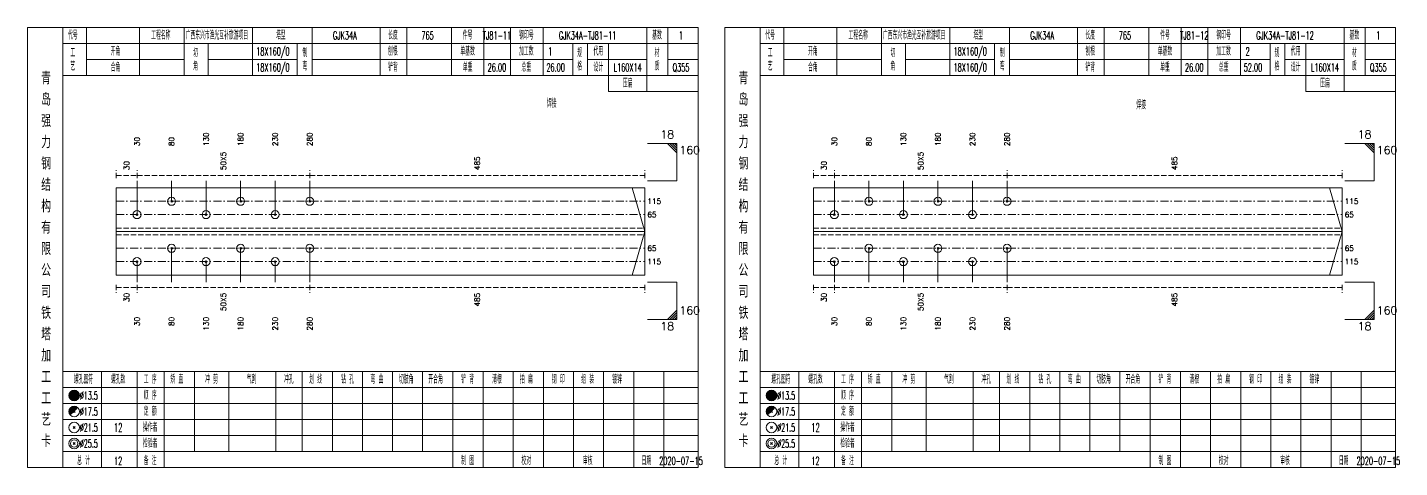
# Model space of a CAD drawing. Extents: x 0 to 2606, y -377 to 6479.
# Drawn here: x 2091 to 2606, y 175 to 340 of the extents above; entities that cross this region are included whole.
import ezdxf
from ezdxf.enums import TextEntityAlignment as Align

# ---------------------------------------------------------------- set-up
doc = ezdxf.new("R2010")
doc.units = 0
doc.header["$MEASUREMENT"] = 0
doc.linetypes.add('一点画线', pattern=[5.2, 3, -1, 0.2, -1])
doc.linetypes.add('虚线', pattern=[2.75, 2, -0.75])
doc.layers.get('0').update_dxf_attribs({"linetype": 'CONTINUOUS', "lineweight": 25})
doc.layers.add('1', color=7, linetype='CONTINUOUS', lineweight=25)
doc.layers.add('4', color=7, linetype='CONTINUOUS', lineweight=25)
doc.styles.get("Standard").update_dxf_attribs({"font": 'simplex.shx', "width": 0.7, "height": 3, "bigfont": 'gbhzfs.shx'})

msp = doc.modelspace()

# ---------------------------------------------------------------- linework, layer by layer
at = {"color": 7, "linetype": 'Continuous', "lineweight": 13}
for p, q in [((2334.6, 296.5), (2323.6, 296.5)), ((2331.1, 296.5), (2334.6, 293)), ((2331.98, 296.5), (2334.6, 293.88)), ((2332.85, 296.5), (2334.6, 294.75)), ((2333.73, 296.5), (2334.6, 295.62)), ((2334.6, 282.5), (2334.6, 296.5)), ((2596, 296.5), (2585, 296.5)), ((2592.5, 296.5), (2596, 293)), ((2593.38, 296.5), (2596, 293.88)), ((2594.25, 296.5), (2596, 294.75)), ((2595.12, 296.5), (2596, 295.62)), ((2596, 282.5), (2596, 296.5)), ((2132.27, 269.81), (2132.27, 282.5)), ((2145.22, 274.81), (2145.22, 282.5)), ((2158.16, 269.81), (2158.16, 282.5)), ((2171.11, 274.81), (2171.11, 282.5)), ((2184.06, 269.81), (2184.06, 282.5)), ((2197.01, 274.81), (2197.01, 282.5)), ((2322.6, 263.5), (2317.94, 279.81)), ((2334.6, 282.5), (2323.6, 282.5)), ((2393.67, 269.81), (2393.67, 282.5)), ((2406.62, 274.81), (2406.62, 282.5)), ((2419.56, 269.81), (2419.56, 282.5)), ((2432.51, 274.81), (2432.51, 282.5)), ((2445.46, 269.81), (2445.46, 282.5)), ((2458.41, 274.81), (2458.41, 282.5)), ((2584, 263.5), (2579.34, 279.81)), ((2596, 282.5), (2585, 282.5)), ((2144.92, 274.51), (2145.52, 275.11)), ((2145.52, 274.51), (2144.92, 275.11)), ((2170.81, 274.51), (2171.41, 275.11)), ((2171.41, 274.51), (2170.81, 275.11)), ((2196.71, 274.51), (2197.31, 275.11)), ((2197.31, 274.51), (2196.71, 275.11)), ((2406.32, 274.51), (2406.92, 275.11)), ((2406.92, 274.51), (2406.32, 275.11)), ((2432.21, 274.51), (2432.81, 275.11)), ((2432.81, 274.51), (2432.21, 275.11)), ((2458.11, 274.51), (2458.71, 275.11)), ((2458.71, 274.51), (2458.11, 275.11)), ((2131.97, 269.51), (2132.57, 270.11)), ((2132.57, 269.51), (2131.97, 270.11)), ((2157.86, 269.51), (2158.46, 270.11)), ((2158.46, 269.51), (2157.86, 270.11)), ((2183.76, 269.51), (2184.36, 270.11)), ((2184.36, 269.51), (2183.76, 270.11)), ((2393.37, 269.51), (2393.97, 270.11)), ((2393.97, 269.51), (2393.37, 270.11)), ((2419.26, 269.51), (2419.86, 270.11)), ((2419.86, 269.51), (2419.26, 270.11)), ((2445.16, 269.51), (2445.76, 270.11)), ((2445.76, 269.51), (2445.16, 270.11)), ((2322.6, 263.5), (2317.94, 247.19)), ((2584, 263.5), (2579.34, 247.19)), ((2145.22, 257.19), (2145.22, 244.5)), ((2171.11, 257.19), (2171.11, 244.5)), ((2197.01, 257.19), (2197.01, 244.5)), ((2406.62, 257.19), (2406.62, 244.5)), ((2432.51, 257.19), (2432.51, 244.5)), ((2458.41, 257.19), (2458.41, 244.5)), ((2132.27, 252.19), (2132.27, 244.5)), ((2158.16, 252.19), (2158.16, 244.5)), ((2184.06, 252.19), (2184.06, 244.5)), ((2393.67, 252.19), (2393.67, 244.5)), ((2419.56, 252.19), (2419.56, 244.5)), ((2445.46, 252.19), (2445.46, 244.5)), ((2334.6, 244.5), (2323.6, 244.5)), ((2334.6, 244.5), (2334.6, 230.5)), ((2596, 244.5), (2585, 244.5)), ((2596, 244.5), (2596, 230.5)), ((2331.1, 230.5), (2334.6, 234)), ((2331.98, 230.5), (2334.6, 233.12)), ((2332.85, 230.5), (2334.6, 232.25)), ((2592.5, 230.5), (2596, 234)), ((2593.38, 230.5), (2596, 233.12)), ((2594.25, 230.5), (2596, 232.25)), ((2334.6, 230.5), (2323.6, 230.5)), ((2333.73, 230.5), (2334.6, 231.38)), ((2596, 230.5), (2585, 230.5)), ((2595.12, 230.5), (2596, 231.38))]:
    msp.add_line(p, q, dxfattribs=at)
at = {"color": 8, "linetype": '虚线', "lineweight": 9}
for p, q in [((2124.5, 283.5), (2124.5, 286.5)), ((2124.5, 284.5), (2132.27, 284.5)), ((2132.27, 283.5), (2132.27, 286.5)), ((2132.27, 283.5), (2132.27, 286.5)), ((2132.27, 284.5), (2197.01, 284.5)), ((2197.01, 283.5), (2197.01, 286.5)), ((2197.01, 283.5), (2197.01, 286.5)), ((2197.01, 284.5), (2322.6, 284.5)), ((2322.6, 283.5), (2322.6, 286.5)), ((2385.9, 283.5), (2385.9, 286.5)), ((2385.9, 284.5), (2393.67, 284.5)), ((2393.67, 283.5), (2393.67, 286.5)), ((2393.67, 283.5), (2393.67, 286.5)), ((2393.67, 284.5), (2458.41, 284.5)), ((2458.41, 283.5), (2458.41, 286.5)), ((2458.41, 283.5), (2458.41, 286.5)), ((2458.41, 284.5), (2584, 284.5)), ((2584, 283.5), (2584, 286.5)), ((2124.5, 243.5), (2124.5, 240.5)), ((2124.5, 242.5), (2132.27, 242.5)), ((2132.27, 243.5), (2132.27, 240.5)), ((2132.27, 243.5), (2132.27, 240.5)), ((2132.27, 242.5), (2197.01, 242.5)), ((2197.01, 243.5), (2197.01, 240.5)), ((2197.01, 243.5), (2197.01, 240.5)), ((2197.01, 242.5), (2322.6, 242.5)), ((2322.6, 243.5), (2322.6, 240.5)), ((2385.9, 243.5), (2385.9, 240.5)), ((2385.9, 242.5), (2393.67, 242.5)), ((2393.67, 243.5), (2393.67, 240.5)), ((2393.67, 243.5), (2393.67, 240.5)), ((2393.67, 242.5), (2458.41, 242.5)), ((2458.41, 243.5), (2458.41, 240.5)), ((2458.41, 243.5), (2458.41, 240.5)), ((2458.41, 242.5), (2584, 242.5)), ((2584, 243.5), (2584, 240.5))]:
    msp.add_line(p, q, dxfattribs=at)
at = {"color": 7, "linetype": 'Continuous', "lineweight": 18}
for p, q in [((2124.5, 279.81), (2124.5, 247.19)), ((2124.5, 279.81), (2322.6, 279.81)), ((2322.6, 279.81), (2322.6, 247.19)), ((2385.9, 279.81), (2385.9, 247.19)), ((2385.9, 279.81), (2584, 279.81)), ((2584, 279.81), (2584, 247.19)), ((2124.5, 263.5), (2322.6, 263.5)), ((2385.9, 263.5), (2584, 263.5))]:
    msp.add_line(p, q, dxfattribs=at)
at = {"color": 3, "linetype": '一点画线', "lineweight": 13}
for p, q in [((2124.5, 274.81), (2322.6, 274.81)), ((2385.9, 274.81), (2584, 274.81)), ((2124.5, 269.81), (2322.6, 269.81)), ((2385.9, 269.81), (2584, 269.81)), ((2124.5, 257.19), (2322.6, 257.19)), ((2385.9, 257.19), (2584, 257.19)), ((2124.5, 252.19), (2322.6, 252.19)), ((2385.9, 252.19), (2584, 252.19))]:
    msp.add_line(p, q, dxfattribs=at)
at = {"color": 1, "linetype": '虚线', "lineweight": 18}
for p, q in [((2124.5, 264.81), (2322.6, 264.81)), ((2385.9, 264.81), (2584, 264.81)), ((2124.5, 262.19), (2322.6, 262.19)), ((2385.9, 262.19), (2584, 262.19))]:
    msp.add_line(p, q, dxfattribs=at)
at = {"color": 7, "linetype": 'Continuous', "lineweight": 13}
for centre in [(2145.22, 274.81), (2171.11, 274.81), (2197.01, 274.81), (2406.62, 274.81), (2432.51, 274.81), (2458.41, 274.81), (2132.27, 269.81), (2158.16, 269.81), (2184.06, 269.81), (2393.67, 269.81), (2419.56, 269.81), (2445.46, 269.81)]:
    msp.add_circle(centre, 1.5, dxfattribs=at)
at = {"layer": '1', "color": 7, "linetype": 'Continuous', "lineweight": 13}
for p, q in [((2144.92, 256.89), (2145.52, 257.49)), ((2145.52, 256.89), (2144.92, 257.49)), ((2170.81, 256.89), (2171.41, 257.49)), ((2171.41, 256.89), (2170.81, 257.49)), ((2196.71, 256.89), (2197.31, 257.49)), ((2197.31, 256.89), (2196.71, 257.49)), ((2406.32, 256.89), (2406.92, 257.49)), ((2406.92, 256.89), (2406.32, 257.49)), ((2432.21, 256.89), (2432.81, 257.49)), ((2432.81, 256.89), (2432.21, 257.49)), ((2458.11, 256.89), (2458.71, 257.49)), ((2458.71, 256.89), (2458.11, 257.49)), ((2131.97, 251.89), (2132.57, 252.49)), ((2132.57, 251.89), (2131.97, 252.49)), ((2157.86, 251.89), (2158.46, 252.49)), ((2158.46, 251.89), (2157.86, 252.49)), ((2183.76, 251.89), (2184.36, 252.49)), ((2184.36, 251.89), (2183.76, 252.49)), ((2393.37, 251.89), (2393.97, 252.49)), ((2393.97, 251.89), (2393.37, 252.49)), ((2419.26, 251.89), (2419.86, 252.49)), ((2419.86, 251.89), (2419.26, 252.49)), ((2445.16, 251.89), (2445.76, 252.49)), ((2445.76, 251.89), (2445.16, 252.49))]:
    msp.add_line(p, q, dxfattribs=at)
at = {"layer": '1', "color": 7, "linetype": 'Continuous', "lineweight": 18}
for p, q in [((2124.5, 247.19), (2322.6, 247.19)), ((2385.9, 247.19), (2584, 247.19))]:
    msp.add_line(p, q, dxfattribs=at)
at = {"layer": '1', "color": 7, "linetype": 'Continuous', "lineweight": 13}
for centre in [(2145.22, 257.19), (2171.11, 257.19), (2197.01, 257.19), (2406.62, 257.19), (2432.51, 257.19), (2458.41, 257.19), (2132.27, 252.19), (2158.16, 252.19), (2184.06, 252.19), (2393.67, 252.19), (2419.56, 252.19), (2445.46, 252.19)]:
    msp.add_circle(centre, 1.5, dxfattribs=at)
at = {"layer": '4', "color": 1, "linetype": 'Continuous', "lineweight": 18}
for p, q in [((2104.5, 175), (2104.5, 340)), ((2113.4, 322), (2113.4, 340)), ((2133.2, 322), (2133.2, 340)), ((2150, 322), (2150, 340)), ((2175.6, 322), (2175.6, 340)), ((2197.9, 322), (2197.9, 340)), ((2223.4, 322), (2223.4, 340)), ((2233.4, 322), (2233.4, 340)), ((2250.1, 322), (2250.1, 340)), ((2262.3, 322), (2262.3, 340)), ((2272.3, 322), (2272.3, 340)), ((2284.5, 322), (2284.5, 340)), ((2323.4, 316), (2323.4, 340)), ((2331.2, 322), (2331.2, 340)), ((2365.9, 175), (2365.9, 340)), ((2374.8, 322), (2374.8, 340)), ((2394.6, 322), (2394.6, 340)), ((2411.4, 322), (2411.4, 340)), ((2437, 322), (2437, 340)), ((2459.3, 322), (2459.3, 340)), ((2484.8, 322), (2484.8, 340)), ((2494.8, 322), (2494.8, 340)), ((2511.5, 322), (2511.5, 340)), ((2523.7, 322), (2523.7, 340)), ((2533.7, 322), (2533.7, 340)), ((2545.9, 322), (2545.9, 340)), ((2584.8, 316), (2584.8, 340)), ((2592.6, 322), (2592.6, 340)), ((2104.5, 334), (2342.6, 334)), ((2159, 322), (2159, 334)), ((2192.3, 322), (2192.3, 334)), ((2295.6, 322), (2295.6, 334)), ((2301.2, 322), (2301.2, 334)), ((2309, 316), (2309, 334)), ((2365.9, 334), (2604, 334)), ((2420.4, 322), (2420.4, 334)), ((2453.7, 322), (2453.7, 334)), ((2557, 322), (2557, 334)), ((2562.6, 322), (2562.6, 334)), ((2570.4, 316), (2570.4, 334)), ((2113.4, 328), (2150, 328)), ((2159, 328), (2192.3, 328)), ((2197.9, 328), (2295.6, 328)), ((2301.2, 328), (2323.4, 328)), ((2331.2, 328), (2342.6, 328)), ((2374.8, 328), (2411.4, 328)), ((2420.4, 328), (2453.7, 328)), ((2459.3, 328), (2557, 328)), ((2562.6, 328), (2584.8, 328)), ((2592.6, 328), (2604, 328)), ((2104.5, 322), (2342.6, 322)), ((2365.9, 322), (2604, 322)), ((2309, 316), (2342.6, 316)), ((2570.4, 316), (2604, 316)), ((2104.5, 211), (2342.6, 211)), ((2119, 175), (2119, 211)), ((2132.3, 175), (2132.3, 211)), ((2142.4, 175), (2142.4, 211)), ((2153.8, 181), (2153.8, 211)), ((2166.7, 181), (2166.7, 211)), ((2184.3, 181), (2184.3, 211)), ((2194.2, 181), (2194.2, 211)), ((2205.5, 181), (2205.5, 211)), ((2216.8, 181), (2216.8, 211)), ((2228.1, 181), (2228.1, 211)), ((2239.3, 181), (2239.3, 211)), ((2250.7, 181), (2250.7, 211)), ((2262, 181), (2262, 211)), ((2273.3, 181), (2273.3, 211)), ((2284.6, 181), (2284.6, 211)), ((2295.9, 181), (2295.9, 211)), ((2307.2, 181), (2307.2, 211)), ((2318.5, 181), (2318.5, 211)), ((2329.8, 181), (2329.8, 211)), ((2365.9, 211), (2604, 211)), ((2380.4, 175), (2380.4, 211)), ((2393.7, 175), (2393.7, 211)), ((2403.8, 175), (2403.8, 211)), ((2415.2, 181), (2415.2, 211)), ((2428.1, 181), (2428.1, 211)), ((2445.7, 181), (2445.7, 211)), ((2455.6, 181), (2455.6, 211)), ((2466.9, 181), (2466.9, 211)), ((2478.2, 181), (2478.2, 211)), ((2489.5, 181), (2489.5, 211)), ((2500.7, 181), (2500.7, 211)), ((2512.1, 181), (2512.1, 211)), ((2523.4, 181), (2523.4, 211)), ((2534.7, 181), (2534.7, 211)), ((2546, 181), (2546, 211)), ((2557.3, 181), (2557.3, 211)), ((2568.6, 181), (2568.6, 211)), ((2579.9, 181), (2579.9, 211)), ((2591.2, 181), (2591.2, 211)), ((2104.5, 205), (2342.6, 205)), ((2365.9, 205), (2604, 205)), ((2104.5, 199), (2342.6, 199)), ((2365.9, 199), (2604, 199)), ((2104.5, 193), (2342.6, 193)), ((2365.9, 193), (2604, 193)), ((2104.5, 187), (2342.6, 187)), ((2365.9, 187), (2604, 187)), ((2104.5, 181), (2342.6, 181)), ((2250.7, 175), (2250.7, 181)), ((2262, 175), (2262, 181)), ((2273.3, 175), (2273.3, 181)), ((2284.6, 175), (2284.6, 181)), ((2295.9, 175), (2295.9, 181)), ((2307.2, 175), (2307.2, 181)), ((2318.5, 175), (2318.5, 181)), ((2329.8, 175), (2329.8, 181)), ((2365.9, 181), (2604, 181)), ((2512.1, 175), (2512.1, 181)), ((2523.4, 175), (2523.4, 181)), ((2534.7, 175), (2534.7, 181)), ((2546, 175), (2546, 181)), ((2557.3, 175), (2557.3, 181)), ((2568.6, 175), (2568.6, 181)), ((2579.9, 175), (2579.9, 181)), ((2591.2, 175), (2591.2, 181))]:
    msp.add_line(p, q, dxfattribs=at)
at = {"layer": '4', "color": 7, "linetype": 'Continuous', "lineweight": 13}
for p, q in [((2108.5, 201.8), (2108.9, 202.2)), ((2108.9, 201.8), (2108.5, 202.2)), ((2369.9, 201.8), (2370.3, 202.2)), ((2370.3, 201.8), (2369.9, 202.2)), ((2108.3, 189.6), (2109.1, 190.4)), ((2109.1, 189.6), (2108.3, 190.4)), ((2369.7, 189.6), (2370.5, 190.4)), ((2370.5, 189.6), (2369.7, 190.4)), ((2108.3, 183.6), (2109.1, 184.4)), ((2109.1, 183.6), (2108.3, 184.4)), ((2369.7, 183.6), (2370.5, 184.4)), ((2370.5, 183.6), (2369.7, 184.4))]:
    msp.add_line(p, q, dxfattribs=at)
at = {"layer": '4', "color": 7, "linetype": 'Continuous', "lineweight": 0}
for p, q in [((2108.3, 195.6), (2109.1, 196.4)), ((2108.3, 196.4), (2109.1, 195.6)), ((2369.7, 195.6), (2370.5, 196.4)), ((2369.7, 196.4), (2370.5, 195.6))]:
    msp.add_line(p, q, dxfattribs=at)
at = {"layer": '4', "color": 1, "linetype": 'Continuous', "lineweight": 18}
for points in [[(2091.2, 340), (2091.2, 175), (2342.6, 175), (2342.6, 340)], [(2352.6, 340), (2352.6, 175), (2604, 175), (2604, 340)]]:
    msp.add_lwpolyline(points, close=True, dxfattribs=at)
at = {"layer": '4', "color": 7, "linetype": 'Continuous', "lineweight": 13}
for centre, radius in [((2108.7, 202), 2), ((2108.7, 202), 1.8), ((2108.7, 202), 1.6), ((2108.7, 202), 1.4), ((2108.7, 202), 1.2), ((2108.7, 202), 1), ((2108.7, 202), 0.8), ((2108.7, 202), 0.6), ((2108.7, 202), 0.4), ((2108.7, 202), 0.2), ((2370.1, 202), 2), ((2370.1, 202), 1.8), ((2370.1, 202), 1.6), ((2370.1, 202), 1.4), ((2370.1, 202), 1.2), ((2370.1, 202), 1), ((2370.1, 202), 0.8), ((2370.1, 202), 0.6), ((2370.1, 202), 0.4), ((2370.1, 202), 0.2), ((2108.7, 196), 2), ((2370.1, 196), 2), ((2108.7, 190), 2), ((2370.1, 190), 2), ((2108.7, 184), 2), ((2108.7, 184), 1.4), ((2370.1, 184), 2), ((2370.1, 184), 1.4)]:
    msp.add_circle(centre, radius, dxfattribs=at)
for centre, radius in [((2108.7, 196), 1.8), ((2108.7, 196), 1.6), ((2108.7, 196), 1.4), ((2108.7, 196), 1.2), ((2108.7, 196), 1), ((2108.7, 196), 0.8), ((2108.7, 196), 0.6), ((2108.7, 196), 0.4), ((2108.7, 196), 0.2), ((2370.1, 196), 1.8), ((2370.1, 196), 1.6), ((2370.1, 196), 1.4), ((2370.1, 196), 1.2), ((2370.1, 196), 1), ((2370.1, 196), 0.8), ((2370.1, 196), 0.6), ((2370.1, 196), 0.4), ((2370.1, 196), 0.2)]:
    msp.add_arc(centre, radius, 45, 225, dxfattribs=at)

# ---------------------------------------------------------------- texts
at = {"color": 7, "linetype": 'Continuous', "lineweight": 13}
for s, p in [('30', (2132.27, 295.5)), ('80', (2145.22, 295.5)), ('130', (2158.16, 295.5)), ('180', (2171.11, 295.5)), ('230', (2184.06, 295.5)), ('280', (2197.01, 295.5)), ('30', (2393.67, 295.5)), ('80', (2406.62, 295.5)), ('130', (2419.56, 295.5)), ('180', (2432.51, 295.5)), ('230', (2445.46, 295.5)), ('280', (2458.41, 295.5))]:
    msp.add_text(s, height=2, rotation=90, dxfattribs=at).set_placement(p, align=Align.MIDDLE_LEFT)
for p in [(2333.6, 297.5), (2595, 297.5)]:
    msp.add_text('18', height=3, dxfattribs=at).set_placement(p, align=Align.BOTTOM_RIGHT)
for p in [(2335.6, 295.5), (2597, 295.5)]:
    msp.add_text('160', height=3, dxfattribs=at).set_placement(p, align=Align.TOP_LEFT)
at = {"color": 8, "linetype": 'Continuous', "lineweight": 9}
for s, p in [('30', (2128.38, 286.5)), ('50X5', (2164.64, 286.5)), ('485', (2259.8, 286.5)), ('30', (2389.78, 286.5)), ('50X5', (2426.04, 286.5)), ('485', (2521.2, 286.5))]:
    msp.add_text(s, height=2, rotation=90, dxfattribs=at).set_placement(p, align=Align.MIDDLE_LEFT)
at = {"color": 7, "linetype": 'Continuous', "lineweight": 13}
for s, p in [('115', (2323.6, 274.81)), ('115', (2585, 274.81)), ('65', (2323.6, 269.81)), ('65', (2585, 269.81)), ('65', (2323.6, 257.19)), ('65', (2585, 257.19)), ('115', (2323.6, 252.19)), ('115', (2585, 252.19))]:
    msp.add_text(s, height=2, dxfattribs=at).set_placement(p, align=Align.MIDDLE_LEFT)
at = {"color": 8, "linetype": 'Continuous', "lineweight": 9}
for s, p in [('30', (2128.38, 240.5)), ('50X5', (2164.64, 240.5)), ('485', (2259.8, 240.5)), ('30', (2389.78, 240.5)), ('50X5', (2426.04, 240.5)), ('485', (2521.2, 240.5))]:
    msp.add_text(s, height=2, rotation=90, dxfattribs=at).set_placement(p, align=Align.MIDDLE_RIGHT)
at = {"color": 7, "linetype": 'Continuous', "lineweight": 13}
for p in [(2335.6, 231.5), (2597, 231.5)]:
    msp.add_text('160', height=3, dxfattribs=at).set_placement(p, align=Align.BOTTOM_LEFT)
for p in [(2333.6, 229.5), (2595, 229.5)]:
    msp.add_text('18', height=3, dxfattribs=at).set_placement(p, align=Align.TOP_RIGHT)
at = {"layer": '1', "color": 7, "linetype": 'Continuous', "lineweight": 13}
for s, p in [('30', (2132.27, 231.5)), ('80', (2145.22, 231.5)), ('130', (2158.16, 231.5)), ('180', (2171.11, 231.5)), ('230', (2184.06, 231.5)), ('280', (2197.01, 231.5)), ('30', (2393.67, 231.5)), ('80', (2406.62, 231.5)), ('130', (2419.56, 231.5)), ('180', (2432.51, 231.5)), ('230', (2445.46, 231.5)), ('280', (2458.41, 231.5))]:
    msp.add_text(s, height=2, rotation=90, dxfattribs=at).set_placement(p, align=Align.MIDDLE_RIGHT)
at = {"layer": '4', "color": 1, "linetype": 'Continuous', "lineweight": 13}
for s, height, width, p in [('代号', 3, 0.6, (2108.2, 337)), ('工程名称', 3, 0.6, (2141.2, 337)), ('广西东兴市渔光互补旅游项目', 3, 0.6, (2162.2, 337)), ('塔型', 3, 0.6, (2186.2, 337)), ('GJK34A', 3, 0.6, (2210.2, 337)), ('长度', 3, 0.6, (2228.2, 337)), ('765', 3, 0.6, (2241.2, 337)), ('件号', 3, 0.6, (2256.2, 337)), ('TJ81-11', 3, 0.6, (2267.2, 337)), ('钢印号', 3, 0.6, (2278.2, 337)), ('GJK34A-TJ81-11', 3, 0.6, (2301.2, 337)), ('基数', 3, 0.6, (2327.2, 337)), ('1', 3, 0.6, (2336.2, 337)), ('代号', 3, 0.6, (2369.6, 337)), ('工程名称', 3, 0.6, (2402.6, 337)), ('广西东兴市渔光互补旅游项目', 3, 0.6, (2423.6, 337)), ('塔型', 3, 0.6, (2447.6, 337)), ('GJK34A', 3, 0.6, (2471.6, 337)), ('长度', 3, 0.6, (2489.6, 337)), ('765', 3, 0.6, (2502.6, 337)), ('件号', 3, 0.6, (2517.6, 337)), ('TJ81-12', 3, 0.6, (2528.6, 337)), ('钢印号', 3, 0.6, (2539.6, 337)), ('GJK34A-TJ81-12', 3, 0.6, (2562.6, 337)), ('基数', 3, 0.6, (2588.6, 337)), ('1', 3, 0.6, (2597.6, 337)), ('工', 3, 0.6, (2108.2, 330.4)), ('开角', 3, 0.6, (2124.2, 331)), ('切', 3, 0.6, (2154.2, 330.4)), ('18X160/0', 3, 0.6, (2183.2, 331)), ('制', 3, 0.6, (2195.2, 330.4)), ('刨根', 3, 0.6, (2228.2, 331)), ('单基数', 3, 0.6, (2256.2, 331)), ('加工数', 3, 0.6, (2278.2, 331)), ('1', 3, 0.6, (2287.2, 331)), ('规', 3, 0.6, (2298.2, 330.4)), ('代用', 3, 0.6, (2305.2, 331)), ('材', 3, 0.6, (2327.2, 330.4)), ('工', 3, 0.6, (2369.6, 330.4)), ('开角', 3, 0.6, (2385.6, 331)), ('切', 3, 0.6, (2415.6, 330.4)), ('18X160/0', 3, 0.6, (2444.6, 331)), ('制', 3, 0.6, (2456.6, 330.4)), ('刨根', 3, 0.6, (2489.6, 331)), ('单基数', 3, 0.6, (2517.6, 331)), ('加工数', 3, 0.6, (2539.6, 331)), ('2', 3, 0.6, (2548.6, 331)), ('规', 3, 0.6, (2559.6, 330.4)), ('代用', 3, 0.6, (2566.6, 331)), ('材', 3, 0.6, (2588.6, 330.4)), ('艺', 3, 0.6, (2108.2, 325.4)), ('合角', 3, 0.6, (2124.2, 325)), ('角', 3, 0.6, (2154.2, 325.4)), ('18X160/0', 3, 0.6, (2183.2, 325)), ('弯', 3, 0.6, (2195.2, 325.4)), ('铲背', 3, 0.6, (2228.2, 325)), ('单重', 3, 0.6, (2256.2, 325)), ('26.00', 3, 0.6, (2267.2, 325)), ('总重', 3, 0.6, (2278.2, 325)), ('26.00', 3, 0.6, (2289.2, 325)), ('格', 3, 0.6, (2298.2, 325.4)), ('设计', 3, 0.6, (2305.2, 325)), ('L160X14', 3, 0.6, (2316.2, 325)), ('质', 3, 0.6, (2327.2, 325.4)), ('Q355', 3, 0.6, (2336.2, 325)), ('艺', 3, 0.6, (2369.6, 325.4)), ('合角', 3, 0.6, (2385.6, 325)), ('角', 3, 0.6, (2415.6, 325.4)), ('18X160/0', 3, 0.6, (2444.6, 325)), ('弯', 3, 0.6, (2456.6, 325.4)), ('铲背', 3, 0.6, (2489.6, 325)), ('单重', 3, 0.6, (2517.6, 325)), ('26.00', 3, 0.6, (2528.6, 325)), ('总重', 3, 0.6, (2539.6, 325)), ('52.00', 3, 0.6, (2550.6, 325)), ('格', 3, 0.6, (2559.6, 325.4)), ('设计', 3, 0.6, (2566.6, 325)), ('L160X14', 3, 0.6, (2577.6, 325)), ('质', 3, 0.6, (2588.6, 325.4)), ('Q355', 3, 0.6, (2597.6, 325)), ('青', 4.6, 0.8, (2098.2, 321)), ('压扁', 3, 0.6, (2316.2, 319)), ('青', 4.6, 0.8, (2359.6, 321)), ('压扁', 3, 0.6, (2577.6, 319)), ('岛', 4.6, 0.8, (2098.2, 313)), ('岛', 4.6, 0.8, (2359.6, 313)), ('强', 4.6, 0.8, (2098.2, 305)), ('强', 4.6, 0.8, (2359.6, 305)), ('力', 4.6, 0.8, (2098.2, 297)), ('力', 4.6, 0.8, (2359.6, 297)), ('钢', 4.6, 0.8, (2098.2, 289)), ('钢', 4.6, 0.8, (2359.6, 289)), ('结', 4.6, 0.8, (2098.2, 281)), ('结', 4.6, 0.8, (2359.6, 281)), ('构', 4.6, 0.8, (2098.2, 273)), ('构', 4.6, 0.8, (2359.6, 273)), ('有', 4.6, 0.8, (2098.2, 265)), ('有', 4.6, 0.8, (2359.6, 265)), ('限', 4.6, 0.8, (2098.2, 257)), ('限', 4.6, 0.8, (2359.6, 257)), ('公', 4.6, 0.8, (2098.2, 249)), ('公', 4.6, 0.8, (2359.6, 249)), ('司', 4.6, 0.8, (2098.2, 241)), ('司', 4.6, 0.8, (2359.6, 241)), ('铁', 4.6, 0.8, (2098.2, 233)), ('铁', 4.6, 0.8, (2359.6, 233)), ('塔', 4.6, 0.8, (2098.2, 225)), ('塔', 4.6, 0.8, (2359.6, 225)), ('加', 4.6, 0.8, (2098.2, 217)), ('加', 4.6, 0.8, (2359.6, 217)), ('工', 4.6, 0.8, (2098.2, 209)), ('工', 4.6, 0.8, (2359.6, 209)), ('螺孔图符', 3, 0.6, (2112.2, 208)), ('螺孔数', 3, 0.6, (2125.2, 208)), ('工 序', 3, 0.6, (2137.2, 208)), ('矫 直', 3, 0.6, (2147.2, 208)), ('冲 剪', 3, 0.6, (2160.2, 208)), ('气割', 3, 0.6, (2175.2, 208)), ('冲孔', 3, 0.6, (2189.2, 208)), ('划 线', 3, 0.6, (2199.2, 208)), ('钻 孔', 3, 0.6, (2211.2, 208)), ('弯 曲', 3, 0.6, (2222.2, 208)), ('切肢角', 3, 0.6, (2233.2, 208)), ('开合角', 3, 0.6, (2244.2, 208)), ('铲 背', 3, 0.6, (2256.2, 208)), ('清根', 3, 0.6, (2267.2, 208)), ('拍 扁', 3, 0.6, (2278.2, 208)), ('钢 印', 3, 0.6, (2290.2, 208)), ('组 装', 3, 0.6, (2301.2, 208)), ('镀锌', 3, 0.6, (2312.2, 208)), ('螺孔图符', 3, 0.6, (2373.6, 208)), ('螺孔数', 3, 0.6, (2386.6, 208)), ('工 序', 3, 0.6, (2398.6, 208)), ('矫 直', 3, 0.6, (2408.6, 208)), ('冲 剪', 3, 0.6, (2421.6, 208)), ('气割', 3, 0.6, (2436.6, 208)), ('冲孔', 3, 0.6, (2450.6, 208)), ('划 线', 3, 0.6, (2460.6, 208)), ('钻 孔', 3, 0.6, (2472.6, 208)), ('弯 曲', 3, 0.6, (2483.6, 208)), ('切肢角', 3, 0.6, (2494.6, 208)), ('开合角', 3, 0.6, (2505.6, 208)), ('铲 背', 3, 0.6, (2517.6, 208)), ('清根', 3, 0.6, (2528.6, 208)), ('拍 扁', 3, 0.6, (2539.6, 208)), ('钢 印', 3, 0.6, (2551.6, 208)), ('组 装', 3, 0.6, (2562.6, 208)), ('镀锌', 3, 0.6, (2573.6, 208)), ('工', 4.6, 0.8, (2098.2, 201)), ('%%C13.5', 3, 0.5, (2114.2, 202)), ('顺 序', 3, 0.6, (2137.2, 202)), ('工', 4.6, 0.8, (2359.6, 201)), ('%%C13.5', 3, 0.5, (2375.6, 202)), ('顺 序', 3, 0.6, (2398.6, 202)), ('艺', 4.6, 0.8, (2098.2, 193)), ('%%C17.5', 3, 0.5, (2114.2, 196)), ('定 额', 3, 0.6, (2137.2, 196)), ('艺', 4.6, 0.8, (2359.6, 193)), ('%%C17.5', 3, 0.5, (2375.6, 196)), ('定 额', 3, 0.6, (2398.6, 196)), ('%%C21.5', 3, 0.5, (2114.2, 190)), ('12', 3.2, 0.6, (2125.2, 190)), ('操作者', 3, 0.6, (2137.2, 190)), ('%%C21.5', 3, 0.5, (2375.6, 190)), ('12', 3.2, 0.6, (2386.6, 190)), ('操作者', 3, 0.6, (2398.6, 190)), ('卡', 4.6, 0.8, (2098.2, 185)), ('%%C25.5', 3, 0.5, (2114.2, 184)), ('检验者', 3, 0.6, (2137.2, 184)), ('卡', 4.6, 0.8, (2359.6, 185)), ('%%C25.5', 3, 0.5, (2375.6, 184)), ('检验者', 3, 0.6, (2398.6, 184)), ('总 计', 3, 0.6, (2112.2, 177.5)), ('12', 3, 0.6, (2125.2, 177.5)), ('备 注', 3, 0.6, (2137.2, 177.5)), ('制 图', 3, 0.6, (2256.2, 177.5)), ('校对', 3, 0.6, (2278.2, 177.5)), ('审核', 3, 0.6, (2301.2, 177.5)), ('日期', 3, 0.6, (2323.2, 177.5)), ('2020-07-15', 3, 0.6, (2336.2, 177.5)), ('总 计', 3, 0.6, (2373.6, 177.5)), ('12', 3, 0.6, (2386.6, 177.5)), ('备 注', 3, 0.6, (2398.6, 177.5)), ('制 图', 3, 0.6, (2517.6, 177.5)), ('校对', 3, 0.6, (2539.6, 177.5)), ('审核', 3, 0.6, (2562.6, 177.5)), ('日期', 3, 0.6, (2584.6, 177.5)), ('2020-07-15', 3, 0.6, (2597.6, 177.5))]:
    msp.add_text(s, height=height, dxfattribs=dict(at, width=width)).set_placement(p, align=Align.MIDDLE_CENTER)
at = {"layer": '4', "color": 2, "linetype": 'Continuous', "lineweight": 13, "width": 0.6}
for p in [(2287.72, 311.44), (2508.71, 310.88)]:
    msp.add_text('焊接', height=3, dxfattribs=at).set_placement(p, align=Align.MIDDLE_CENTER)

doc.saveas('drawing.dxf')
